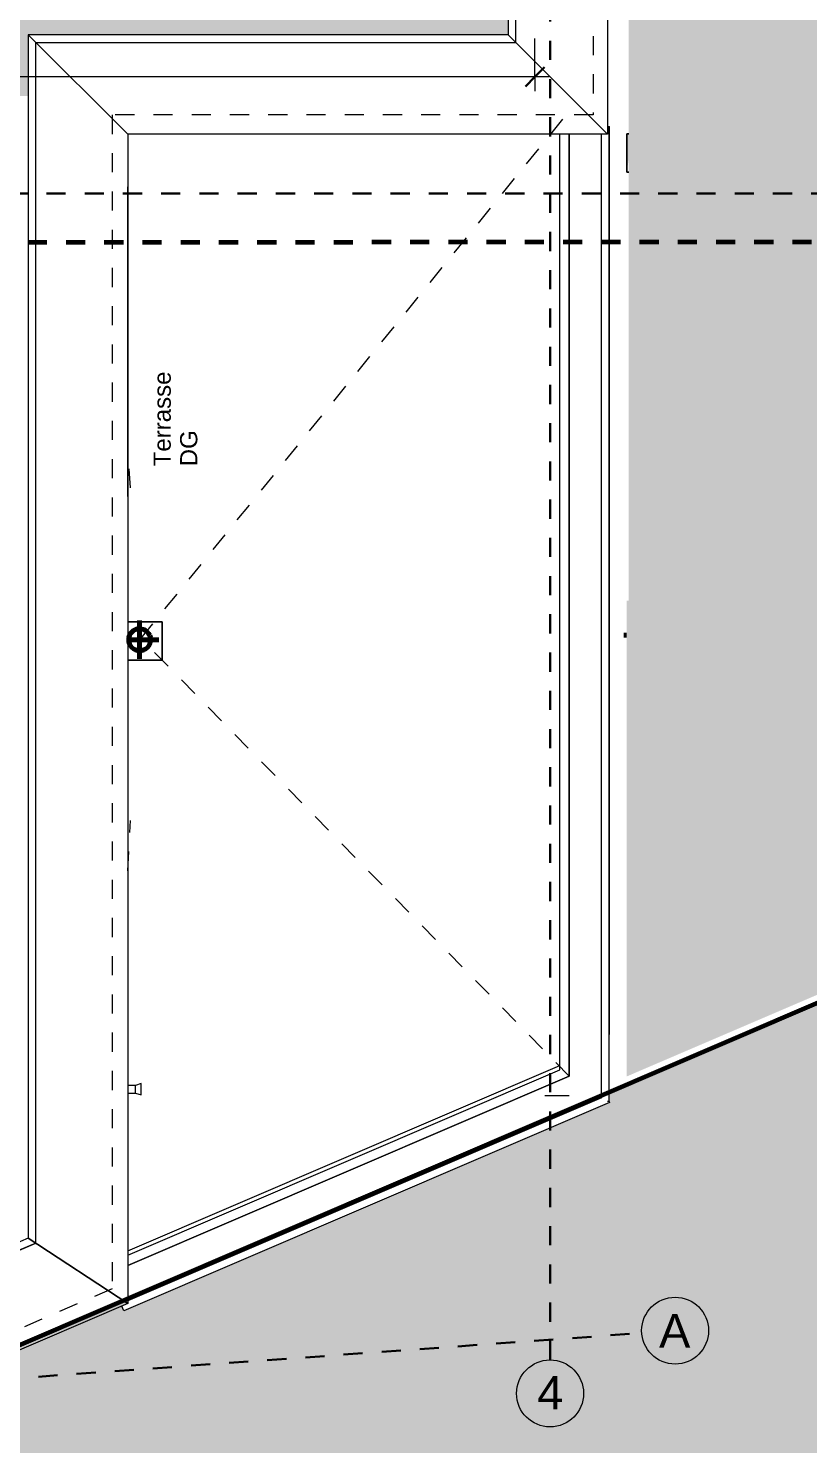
# Model space of a CAD drawing. Header units: metres. Extents: x -67.4 to -27.2, y 43.9 to 89.6.
# Drawn here: x -40.34 to -36.26, y 48.57 to 55.98 of the extents above; entities that cross this region are included whole.
import ezdxf

# ---------------------------------------------------------------- set-up
doc = ezdxf.new("R2010")
doc.units = ezdxf.units.M
for name, pattern in [('Achse', [0.009000000000000001, 0.005, -0.002, 0, -0.002]), ('Strich Punkt Mittel', [0.015875, 0.00635, -0.0047625, 0, -0.0047625]), ('Verdeckt', [0.003, 0.002, -0.001]), ('Verdeckt Unten', [0.005, 0.003, -0.002])]:
    doc.linetypes.add(name, pattern=pattern)
for name, color, linetype, lineweight in [('A-DETL-GENF_', 92, 'Continuous', 13), ('A-DETL-HDLN', 90, 'Verdeckt', 5), ('A-ROOF-PATT', 132, 'Continuous', 13), ('A_2D', 7, 'Continuous', 13), ('A_Bemassung-50_', 4, 'Continuous', 9), ('A_Bemassung_', 4, 'Continuous', 9), ('A_Beschriftung_', 7, 'Continuous', 9), ('A_Decken', 8, 'Continuous', 13), ('A_Durchbruch_', 7, 'Continuous', 5), ('A_Gelaender', 7, 'Continuous', 13), ('A_Grundstuecksgrenze', 5, 'Continuous', 70), ('A_Raeume', 7, 'Continuous', 13), ('A_Raeume_', 7, 'Continuous', 5), ('A_Raster_', 1, 'Continuous', 9), ('A_Waende', 7, 'Continuous', 13), ('G-ANNO-SYMB_', 111, 'Continuous', 9), ('HT_E-Gesamt', 2, 'Continuous', 13), ('M-EQPM', 50, 'Continuous', 5), ('P-PIPE', 3, 'Continuous', 5), ('P-PIPE-CNTR', 3, 'Continuous', 5), ('Text', 250, 'Continuous', 9)]:
    doc.layers.add(name, color=color, linetype=linetype, lineweight=lineweight)
doc.styles.add('Arial', font='arial.ttf', dxfattribs={"height": 0.1749999999999999})
doc.styles.add('Arial_1', font='arial.ttf', dxfattribs={"height": 0.09})
doc.styles.add('Arial_2', font='arial.ttf', dxfattribs={"height": 0.1})
doc.dimstyles.new('WGA-Bemaßung_1', dxfattribs={"dimscale": 0.3048, "dimtxt": 0.102025939995697, "dimasz": 0.3280839895013123, "dimexe": 0.2460629921259842, "dimexo": 0.0625, "dimgap": 0.0410104986876641, "dimtad": 1, "dimdec": 1, "dimlfac": 100, "dimrnd": 0.5, "dimdsep": 46, "dimtxsty": 'Arial_2', "dimblk1": 'OBLIQUE', "dimblk2": 'OBLIQUE', "dimsah": 1, "dimcen": 0.09, "dimdle": 0.2460629921259842, "dimazin": 2, "dimtfac": 1, "dimtdec": 4, "dimtix": 1, "dimtmove": 0, "dimatfit": 3, "dimfxl": 0.6561679790026247, "dimfxlon": 1, "dimtvp": 1, "dimtolj": 1, "dimtzin": 0, "dimarcsym": 2})

# ---------------------------------------------------------------- blocks, each defined once
blk = doc.blocks.new('Typ des oberen Holms - Oberer Geländerholm_Innen_-3751269-263_PP_DDS_BT2')
at = {"layer": 'A_Gelaender', "lineweight": 5}
for p, q in [((-15.21183728769873, 61.09858982271205), (-13.32793706452342, 65.61509615184734)), ((-13.28179055854656, 65.59584777565273), (-15.17837917125096, 61.04892200555678)), ((-15.17837917125096, 61.04892200555676), (-17.69163140430045, 61.02378173425641)), ((-17.67068724847389, 61.07399374186992), (-15.21183728769872, 61.09858982271204))]:
    blk.add_line(p, q, dxfattribs=at)
blk = doc.blocks.new('Typ des oberen Holms - Oberer Geländerholm_Innen_-V3-263_PP_DDS_BT2')
at = {"layer": 'A_Gelaender', "lineweight": 5}
for p, q in [((-15.21183728769872, 61.09858982271204), (-13.32793706452341, 65.61509615184734)), ((-15.17837917125096, 61.04892200555678), (-13.28179055854656, 65.59584777565273)), ((-17.69163140430045, 61.02378173425641), (-15.17837917125096, 61.04892200555678)), ((-17.67068724847389, 61.07399374186992), (-15.21183728769872, 61.09858982271204))]:
    blk.add_line(p, q, dxfattribs=at)
blk = doc.blocks.new('Basiswand _ Attika_BLE_0340_0100 - ___-7440328-263_PP_DDS_BT2')
at = {"layer": 'A_Waende'}
for p, q in [((-4.909778132501207, 85.14757901719688), (-13.09720453688483, 65.51885427181101)), ((-5.589884926664688, 84.86783847562884), (-13.37694506703973, 66.19896103822678)), ((-13.09720453688483, 65.51885427181101), (-13.37694506703973, 66.19896103822678))]:
    blk.add_line(p, q, dxfattribs=at)
blk = doc.blocks.new('Basiswand _ Attika_BLE_0340_0100 - ___-7441324-263_PP_DDS_BT2')
at = {"layer": 'A_Waende'}
for p, q in [((-18.11628939445832, 61.35646005757702), (-19.66745917830152, 61.34094357710366)), ((-18.11628939445832, 61.35646005757702), (-17.76832498340161, 60.83991475916219)), ((-19.74934580423526, 60.82009844298331), (-19.74947376244749, 60.83289032015762)), ((-17.76832498340161, 60.83991475916219), (-19.74934580423526, 60.82009844298331))]:
    blk.add_line(p, q, dxfattribs=at)
blk = doc.blocks.new('Basiswand _ Attika_BLE_0340_0100 - ___-7441424-263_PP_DDS_BT2')
at = {"layer": 'A_Waende'}
for p, q in [((-15.69338708313801, 67.16518256280364), (-18.11628939445832, 61.35646005757703)), ((-15.69338708313801, 67.16518256280364), (-15.41364653340268, 66.48507578822056)), ((-15.41364653340268, 66.48507578822056), (-17.7683249834016, 60.83991475916218)), ((-17.7683249834016, 60.83991475916218), (-18.11628939445832, 61.35646005757702))]:
    blk.add_line(p, q, dxfattribs=at)
blk = doc.blocks.new('Basiswand _ Attika_BLE_0340_0100 - ___-7441724-263_PP_DDS_BT2')
at = {"layer": 'A_Waende'}
for p, q in [((-15.41364653340267, 66.48507578822057), (-15.693387083138, 67.16518256280362)), ((-13.37694506703973, 66.19896103822678), (-15.693387083138, 67.16518256280362)), ((-13.09720453688483, 65.51885427181101), (-15.41364653340267, 66.48507578822057)), ((-13.37694506703973, 66.19896103822678), (-13.09720453688483, 65.51885427181101))]:
    blk.add_line(p, q, dxfattribs=at)
blk = doc.blocks.new('HLS_Rigol - 20x8cm-V16-263_PP_DDS_BT2')
at = {"layer": 'M-EQPM'}
for p, q in [((6.8e-15, -0.1000000000000079), (1.620000000000017, -0.1000000000000131)), ((6e-15, -0.1000000000000084), (1.620000000000017, -0.1000000000000084))]:
    blk.add_line(p, q, dxfattribs=at)
blk = doc.blocks.new('Kemperventil - Standard-10796993-263_PP_DDS_BT2')
at = {"layer": 'HT_E-Gesamt'}
for p, q in [((0.0949999999999091, 0.1899999999999395), (0.1049999999999069, 0.1599999999999377)), ((0.1249999999999926, 0.1899999999999975), (0.0949999999999926, 0.1899999999999975)), ((0.1049999999999069, 0.1599999999999377), (0.1049999999999069, 0.1199999999999511)), ((0.1249999999999924, 0.1599999999999975), (0.1049999999999925, 0.1599999999999975)), ((0.1549999999999926, 0.1899999999999975), (0.1249999999999927, 0.1899999999999975)), ((0.1449999999999925, 0.1599999999999975), (0.1249999999999924, 0.1599999999999975)), ((0.1449999999999064, 0.1599999999999377), (0.1549999999999041, 0.1899999999999395)), ((0.1449999999999064, 0.1199999999999511), (0.1449999999999064, 0.1599999999999377))]:
    blk.add_line(p, q, dxfattribs=at)
blk = doc.blocks.new('Symbol_Schatten - Bodendurchbruch_Schatten-8269585-263_PP_DDS_BT2')
at = {"layer": 'A_2D'}
blk.add_line((-0.0903828583993298, -0.1), (-0.0999999999999821, -0.1), dxfattribs=at)
at = {"layer": 'A_Durchbruch_'}
blk.add_line((-0.0999999999999825, -0.1), (-0.0903828583993302, -0.1), dxfattribs=at)
blk = doc.blocks.new('Symbol_Schatten - Bodendurchbruch_Schatten-V54-263_PP_DDS_BT2')
at = {"layer": 'A-DETL-GENF_'}
blk.add_hatch(color=256, dxfattribs=at).paths.add_polyline_path([(-0.1000000000000293, -0.0999999999999253), (-0.0903808322064949, -0.0326658254451979), (-0.0904503390530888, 0.1000000000000769), (-0.1000000000000293, 0.1000000000000769)])
at = {"layer": 'A_2D'}
for p, q in [((-0.099999999999982, -0.1), (-0.0999999999999821, 0.1)), ((-0.0999999999999821, 0.1), (-0.0903768400798333, 0.1)), ((-0.090382858399334, -0.1), (-0.0999999999999821, -0.1))]:
    blk.add_line(p, q, dxfattribs=at)
at = {"layer": 'A_Durchbruch_'}
for p, q in [((-0.0903768400798297, 0.1), (-0.0999999999999825, 0.1)), ((-0.0999999999999825, 0.1), (-0.0999999999999825, -0.1)), ((-0.0999999999999825, -0.1), (-0.0903828583993345, -0.1))]:
    blk.add_line(p, q, dxfattribs=at)
blk = doc.blocks.new('Symbol_Schatten - Bodendurchbruch_Schatten-V56-263_PP_DDS_BT2')
at = {"layer": 'A_2D'}
for p, q in [((0.099999999999983, 0.1), (0.099999999999983, -0.1)), ((0.099999999999983, -0.1), (-0.0651787141240421, -0.1))]:
    blk.add_line(p, q, dxfattribs=at)
at = {"layer": 'A_Durchbruch_'}
for p, q in [((0.0999999999999825, -0.1), (0.0999999999999825, 0.1)), ((-0.0651787141240426, -0.1), (0.0999999999999825, -0.1))]:
    blk.add_line(p, q, dxfattribs=at)
blk = doc.blocks.new('Symbol_Schatten - Bodendurchbruch_Schatten-V57-263_PP_DDS_BT2')
at = {"layer": 'A_2D'}
for p, q in [((-0.0799969907859049, 0.1), (0.099999999999983, 0.1)), ((0.099999999999983, 0.1), (0.099999999999983, -0.1)), ((0.099999999999983, -0.1), (-0.080003009105405, -0.1))]:
    blk.add_line(p, q, dxfattribs=at)
at = {"layer": 'A_Durchbruch_'}
for p, q in [((0.0999999999999825, 0.1), (-0.0799969907859049, 0.1)), ((0.0999999999999825, -0.1), (0.0999999999999825, 0.1)), ((-0.0800030091054055, -0.1), (0.0999999999999825, -0.1))]:
    blk.add_line(p, q, dxfattribs=at)
blk = doc.blocks.new('Family - ___-3180367-263_PP_DDS_BT2')
at = {"layer": 'A_Grundstuecksgrenze'}
blk.add_line((-19.69424298369726, 60.84374143918859), (-10.38324812708811, 60.93688009582368), dxfattribs=at)
blk = doc.blocks.new('Raster - BS_Achse-112124-263_PP_DDS_BT2')
at = {"layer": 'A_Beschriftung_'}
blk.add_circle((0, 0), 0.0035, dxfattribs=at)
blk = doc.blocks.new('DIMBLOCK46-263_PP_DDS_BT2')
at = {"layer": 'A_Bemassung-50_', "transparency": 16777216}
for p, q in [((-37.68875869570172, 55.72867987359646), (-37.68875267738217, 55.9286798735059)), ((-48.65702461123878, 55.72900992624164), (-48.65702235436896, 55.80400992620769)), ((-48.65702461123878, 55.72900992624164), (-48.6570306295583, 55.52900992633221)), ((-37.61375869573568, 55.72867761672664), (-48.65702461123881, 55.72900992624165)), ((-37.68875869570172, 55.72867987359646), (-37.68876095257154, 55.65367987363043))]:
    blk.add_line(p, q, dxfattribs=at)
at = {"layer": 'A_Bemassung-50_', "lineweight": 35, "transparency": 16777216}
for p, q in [((-48.65702461123881, 55.72900992624165), (-48.70702611579606, 55.67901143084419)), ((-48.65702461123881, 55.72900992624165), (-48.60702310668156, 55.77900842163913)), ((-37.68875869570172, 55.72867987359648), (-37.73876020025897, 55.678681378199)), ((-37.68875869570172, 55.72867987359648), (-37.63875719114447, 55.77867836899396))]:
    blk.add_line(p, q, dxfattribs=at)
at = {"layer": 'A_Bemassung-50_', "color": 0, "transparency": 16777216, "insert": (-43.32671109559171, 55.87117249573193), "char_height": 0.1, "width": 0.3691769397998144, "attachment_point": 1, "rotation": 359.9982758784546, "line_spacing_factor": 0.9417779076525878, "style": 'Arial_2'}
blk.add_mtext('1097', dxfattribs=at)
blk = doc.blocks.new('_Oblique')
at = {"color": 0, "linetype": 'ByBlock', "lineweight": -2}
blk.add_line((-0.5, -0.5), (0.5, 0.5), dxfattribs=at)

msp = doc.modelspace()

# ---------------------------------------------------------------- hatches: boundary and pattern name
at = {"layer": 'A-DETL-GENF_'}
h = msp.add_hatch(color=7, dxfattribs=at)
h.paths.add_polyline_path([(-37.20939648856807, 50.49971854041249), (-33.03213126061613, 52.29076662903806), (-32.30059223328661, 52.59006480673209), (-32.30059223328661, 86.28559918778082), (-40.32624702273137, 86.28559918778083), (-51.754262017539, 83.53163357786947), (-52.98249466190043, 83.43987060911553), (-37.29984410950533, 83.4393986931076), (-37.30004665490915, 76.70843654205444), (-35.34812738202427, 76.70837780568503), (-35.34834705068727, 72.56837780755944), (-36.64543947165724, 72.56837780755943), (-36.64553456110529, 69.4084168434348), (-35.34834705068726, 69.40837780899012), (-35.34855167355136, 66.24786675526478), (-36.84314914070343, 66.24791173009045), (-36.84325865873971, 62.60842279019009), (-35.34855167355137, 62.6083778120688), (-35.34864616116801, 59.4683778134905), (-37.19794065400096, 59.46837781349048), (-37.19813564922969, 52.98832208511939), (-37.20939648856807, 52.98832208511937), (-37.20939648856807, 50.51060050422915)])
h.paths.add_polyline_path([(-34.77746304923293, 63.97162490425422), (-35.29755665437695, 63.97164055470176), (-35.03750202658119, 64.23167953205), (-34.90643674533632, 64.10060636264032)])
msp.add_hatch(color=253, dxfattribs=at).paths.add_polyline_path([(-54.23790899218909, 44.73332061220157), (-32.30059223328661, 44.73332061220157), (-32.30059223328661, 52.54684605451265), (-33.05947873891299, 52.23597778495174), (-37.2999325228121, 50.41736788489544), (-37.29990617651376, 50.36834161029948), (-37.29787943599249, 50.36361585822254), (-39.83903924694035, 49.27378476340854), (-39.84972831222932, 49.29870846329024), (-39.8188297819171, 49.3119599632444), (-39.8188297819171, 49.33708456474073), (-41.59781286298933, 48.5741293698144), (-54.35294769097037, 47.6518594476088), (-54.44900091571887, 47.65186128482283), (-54.34900174768698, 46.26927499235583)])
at = {"layer": 'A-ROOF-PATT', "lineweight": 5}
h = msp.add_hatch(dxfattribs=at)
h.set_pattern_fill('FP_3', color=256, style=0, pattern_type=2)
h.set_pattern_definition([(228.018, (0.17441, 0.254), (-2.031452812320627, -2.28580837467068), [0.03417, -3.383]), (184.9709999999999, (0.15155, 0.2286), (3.047451062217622, 0.254021698657195), [0.05863, -5.803999999999999]), (132.5049999999999, (0.09315, 0.22352), (2.5397709538252, -2.794276804846977), [0.04134, -4.092999999999999]), (267.274, (-0.00589, 0.16002), (0.2539551052573655, 5.079670139971071), [0.0534, -5.287]), (292.83, (-0.00843, 0.10668), (-1.26981526883109, 3.048101862707909), [0.05236, -5.183999999999999]), (357.273, (0.01188, 0.05842), (-5.078666839278993, 0.2539961850263132), [0.05339, -5.285999999999999]), (37.7, (0.06521, 0.05588), (-3.301035371956894, -2.539778339282663), [0.07061, -6.989999999999999]), (72.259, (0.12108, 0.09906), (1.777636831078442, 5.588076306359228), [0.06667, -6.599999999999999]), (121.425, (0.1414, 0.16256), (-2.031672081906251, 3.302057315251011), [0.05358, -5.303999999999999]), (175.235, (0.11346, 0.20828), (2.793553401306497, -0.2540259477866344), [0.06116, -2.996999999999999]), (222.403, (0.05251, 0.21336), (-3.047132537770125, -2.793744032613329), [0.0791, -7.831]), (138.808, (0.24552, 0.15748), (-1.777352168496178, 1.523768683639984), [0.027, -2.673]), (171.468, (0.2252, 0.17526), (3.301173319911575, -0.5079492745382993), [0.05136, -5.083999999999999]), (225.006, (0.17441, 0.18288), (5.3855963024e-06, -0.2539998276987513), [0.03592, -0.32326]), (203.203, (0.15663, 0.21336), (1.269569377934874, 0.507931902040082), [0.01934, -1.915]), (291.797, (0.13886, 0.20574), (-0.253942868138084, 0.7620055102962207), [0.02736, -1.34]), (30.96900000000001, (0.14901, 0.18034), (0.7618479820531285, 0.5080056577850054), [0.04443, -1.435999999999999]), (161.562, (0.18711, 0.2032), (0.5078988633207393, -0.2539958909854667), [0.03212, -0.7709500000000001]), (16.393, (-0.00843, 0.20574), (2.53918849895104, 0.761923956635283), [0.045, -4.455]), (70.35, (0.03474, 0.21844), (-1.015826575977227, -2.794121882441491), [0.03776, -3.737999999999999]), (293.1939999999999, (0.18711, 0.254), (-0.5077324722829966, 1.26964914802846), [0.03869, -1.895999999999999]), (343.607, (0.20234, 0.21844), (-2.53918849895104, 0.761923956635283), [0.045, -4.454999999999999]), (339.44, (-0.00843, 0.04826), (-1.26948803086332, 0.5079104373752994), [0.0434, -2.125999999999999]), (294.771, (0.0322, 0.03302), (-1.269780433853491, 2.794053213058555), [0.03637, -3.6]), (66.806, (0.18965, 0), (0.5077324722829966, 1.26964914802846), [0.03869, -1.895999999999999]), (17.357, (0.20488, 0.03556), (-3.301239956404759, -1.015952889034082), [0.04257, -4.213999999999998]), (69.448, (0.06521, 0), (-0.5077238149176077, -1.269562446737265), [0.0217, -2.148]), (101.3079999999999, (0.17441, 0), (-0.2539361298477379, 1.015929368587183), [0.01295, -1.281999999999999]), (165.9609999999999, (0.17187, 0.0127), (0.7618503876783234, -0.2539981316749956), [0.05235, -0.99472]), (186.01, (0.12108, 0.0254), (2.539364770598961, 0.2539826488972947), [0.04852, -4.802999999999999]), (303.685, (0.14901, 0.15748), (-0.2539467439983531, 0.5079974875062228), [0.03663, -0.8791200000000001]), (353.1559999999999, (0.16933, 0.127), (4.317226917940618, -0.5079985699871014), [0.06394, -6.329999999999999]), (60.95, (0.23282, 0.11938), (-1.01601928201605, -1.778374940070734), [0.02615, -2.588999999999999]), (90, (0.24552, 0.14224), (-0.25395, 0.254), [0.01524, -0.23876]), (120.251, (0.116, 0.03302), (1.015969229759193, -1.778326371221691), [0.03528, -3.492999999999999]), (48.018, (0.09823, 0.0635), (2.031452812320627, 2.28580837467068), [0.06834, -3.348999999999999]), (0, (0.14394, 0.1143), (0.25395, 0.254), [0.06603, -0.18792]), (325.299, (0.20996, 0.1143), (-2.539472866228976, 1.778014478368156), [0.04016, -3.975]), (254.058, (0.24298, 0.09144), (-0.2540348295487279, -1.016312904462079), [0.03698, -1.811999999999999]), (207.651, (0.23282, 0.05588), (-4.825247104223682, -2.54014056447295), [0.06021, -5.959999999999999]), (175.425, (0.17949, 0.02794), (-3.301258424702109, 0.2540008469146286), [0.06369, -6.304999999999999])])
h.paths.add_polyline_path([(-40.33863969533702, 55.6288999491309), (-40.3386300768728, 55.94853948368242), (-37.82875206106789, 55.94853948368242), (-37.82875206334368, 56.36058273940163), (-39.48226627499145, 58.0144370553604), (-39.48228354739612, 57.4404427680928), (-40.58283839718306, 57.44047588558262), (-40.58283839718306, 59.11523554955454), (-40.77205898926617, 59.30449506161707), (-41.47292872770311, 58.60376945439738), (-41.47296373225811, 57.44050267083824), (-42.57351858204508, 57.44053578832807), (-42.57351858204509, 57.50340593220522), (-43.88374908895982, 56.19344486924926), (-43.88379946390316, 55.70356287851508), (-44.37368145787232, 55.70356287851507), (-44.37368145787234, 55.62961607438546), (-40.33881946687737, 55.62889998103614)])

# ---------------------------------------------------------------- linework, layer by layer
at = {"layer": 'A-DETL-HDLN'}
for p, q in [((-39.74997635350074, 52.79051652689907), (-37.50891597976211, 55.54852744722439)), ((-37.5089159797621, 50.50183456400359), (-39.74997635350074, 52.79051652689907))]:
    msp.add_line(p, q, dxfattribs=at)
at = {"layer": 'A_2D', "linetype": 'Verdeckt'}
for p, q in [((-37.38310402990067, 76.54216080037584), (-37.38373634698648, 55.52908278578608)), ((-39.90027535789884, 55.52915851246508), (-39.90046010525521, 49.38965872882838)), ((-37.38373634698648, 55.52908278578608), (-39.90027535789884, 55.52915851246508)), ((-39.90046010525521, 49.38965872882838), (-41.62977109962112, 48.63991309842664))]:
    msp.add_line(p, q, dxfattribs=at)
at = {"layer": 'A_2D'}
msp.add_line((-33.04016018093772, 52.24426296445814), (-41.59781286298936, 48.57412936981434), dxfattribs=at)
at = {"layer": 'A_2D', "lineweight": 5}
msp.add_line((-37.50891906202593, 50.39940496954681), (-37.63770616111781, 50.39940884495635), dxfattribs=at)
at = {"layer": 'A_Decken', "linetype": 'Verdeckt Unten'}
for p, q in [((-39.80390422326719, 53.57886123541589), (-39.81830146813652, 53.78932739807188)), ((-39.81876164807732, 51.57617473998612), (-39.80390422326724, 51.83846905600059))]:
    msp.add_line(p, q, dxfattribs=at)
at = {"layer": 'A_Decken'}
msp.add_line((-39.81882149505527, 49.58734786126368), (-37.55891433308641, 50.55655770233537), dxfattribs=at)
at = {"layer": 'A_Raeume', "color": 8, "linetype": 'Verdeckt'}
for p, q in [((-37.78875326865748, 55.90846275787753), (-37.78814135387148, 76.21629729013873)), ((-40.29882026034155, 49.62838691440818), (-40.29863128055435, 55.90853828003655)), ((-40.29863128055435, 55.90853828003655), (-37.78875326865748, 55.90846275787753)), ((-40.29882026034192, 49.62838691440801), (-41.75489670372974, 49.00391718306975))]:
    msp.add_line(p, q, dxfattribs=at)
at = {"layer": 'A_Raeume_', "flags": 128}
msp.add_lwpolyline([(-41.00814218916253, 76.21639418510794), (-41.0080169143488, 80.3795102765655), (-50.47801691006013, 80.37979524399366), (-50.47816084502086, 75.5965676376213), (-51.64239263749816, 75.60953903734001), (-51.66118997019502, 48.31080316162265), (-41.7548967037298, 49.0039171830698), (-40.29882026034161, 49.62838691440825), (-40.2986312805544, 55.90853828003661), (-37.78875326865753, 55.9084627578776), (-37.78814135387155, 76.21629729013884)], close=True, dxfattribs=at)
at = {"layer": 'A_Raster_', "linetype": 'Strich Punkt Mittel', "lineweight": 35}
for p, q in [((-37.60945193973475, 49.01724705410288), (-37.60834298483631, 85.86989000567834)), ((-56.24362068729505, 55.11890657468542), (-31.56664609144225, 55.11816400509407)), ((-56.24384166248534, 47.77548823274463), (-37.12988603845452, 49.15796548999533))]:
    msp.add_line(p, q, dxfattribs=at)
at = {"layer": 'A_Waende'}
for p, q in [((-37.33993252281206, 50.38910392004055), (-37.33993252281206, 55.42844924784712)), ((-37.30876652710966, 55.46844896524524), (-37.29993252281205, 55.46844896524526)), ((-37.29993252281204, 55.46845430320272), (-37.29793084685339, 55.46845430320271)), ((-37.29993252281206, 50.36844896524525), (-37.29993252281205, 55.46844896524526)), ((-37.29793084685339, 50.71987422687303), (-37.29793084685339, 55.46845430320271)), ((-33.03982260812948, 52.24440773982472), (-37.29993252281206, 50.41736788489535)), ((-37.29793084685339, 50.71987422687303), (-37.29993252281206, 50.71987422687303)), ((-37.33993252281206, 50.38910392004055), (-39.81882936016288, 49.32597564194406)), ((-37.29787943599245, 50.36361585822248), (-39.8390392469403, 49.27378476340848)), ((-37.29993252281206, 50.36844896524525), (-37.30859983697943, 50.36844896524525)), ((-37.29995221799352, 50.36844896524525), (-37.29787943599245, 50.36361585822248)), ((-39.8390392469403, 49.27378476340848), (-39.84972831222926, 49.29870846329016))]:
    msp.add_line(p, q, dxfattribs=at)
at = {"layer": 'G-ANNO-SYMB_', "linetype": 'Achse', "lineweight": 70}
msp.add_line((-46.74130913063473, 54.86032764496234), (-35.18350680084901, 54.86655786983016), dxfattribs=at)
at = {"layer": 'P-PIPE', "color": 150, "lineweight": 100}
for radius, start, end in [(0.0571499999999846, 112.6399999999954, 202.6399999999958), (0.0571499999999912, 22.64000000000136, 112.639999999994), (0.0571499999999901, 202.6399999999954, 292.6400000000058), (0.0571499999999966, 292.6400000000045, 22.64000000000097)]:
    msp.add_arc((-39.75651345597525, 52.7844611932319), radius, start, end, dxfattribs=at)
at = {"layer": 'P-PIPE-CNTR', "color": 150, "lineweight": 100}
for p, q in [((-39.75651345597524, 52.6844611932319), (-39.75651345597524, 52.88446119323191)), ((-39.8187252888077, 52.78446119323191), (-39.65651345597524, 52.7844611932319)), ((-37.22373203308767, 52.8076489999933), (-37.20939648856802, 52.80764899999332))]:
    msp.add_line(p, q, dxfattribs=at)

# ---------------------------------------------------------------- block references
at = {"layer": 'A_2D'}
for name, p in [('Symbol_Schatten - Bodendurchbruch_Schatten-V54-263_PP_DDS_BT2', (-37.1076853101766, 55.33083027100476)), ('Symbol_Schatten - Bodendurchbruch_Schatten-8269585-263_PP_DDS_BT2', (-37.1076853101766, 55.33083027100476)), ('Symbol_Schatten - Bodendurchbruch_Schatten-V57-263_PP_DDS_BT2', (-39.73872550914312, 52.77714084140219)), ('Symbol_Schatten - Bodendurchbruch_Schatten-V56-263_PP_DDS_BT2', (-39.73872550914312, 52.77714084140219))]:
    msp.add_blockref(name, p, dxfattribs=at)
at = {"layer": 'A_Beschriftung_', "xscale": 49.99999999999998, "yscale": 49.99999999999998, "zscale": 49.99999999999998}
for p, rotation in [((-36.95534199452841, 49.17058993968341), 274.1368945284542), ((-37.60945720576428, 48.84224705418208), 359.9982758785824)]:
    msp.add_blockref('Raster - BS_Achse-112124-263_PP_DDS_BT2', p, dxfattribs=dict(at, rotation=rotation))
at = {"layer": 'A_Gelaender', "lineweight": 5, "rotation": 22.64000000000043}
for name in ['Typ des oberen Holms - Oberer Geländerholm_Innen_-3751269-263_PP_DDS_BT2', 'Typ des oberen Holms - Oberer Geländerholm_Innen_-V3-263_PP_DDS_BT2']:
    msp.add_blockref(name, (0, 0), dxfattribs=at)
at = {"layer": 'A_Grundstuecksgrenze', "rotation": 22.64000000000043}
msp.add_blockref('Family - ___-3180367-263_PP_DDS_BT2', (0, 0), dxfattribs=at)
at = {"layer": 'A_Waende', "rotation": 22.64000000000043}
for name in ['Basiswand _ Attika_BLE_0340_0100 - ___-7440328-263_PP_DDS_BT2', 'Basiswand _ Attika_BLE_0340_0100 - ___-7441724-263_PP_DDS_BT2', 'Basiswand _ Attika_BLE_0340_0100 - ___-7441424-263_PP_DDS_BT2', 'Basiswand _ Attika_BLE_0340_0100 - ___-7441324-263_PP_DDS_BT2']:
    msp.add_blockref(name, (0, 0), dxfattribs=at)
at = {"layer": 'HT_E-Gesamt', "rotation": 269.9982758784648}
msp.add_blockref('Kemperventil - Standard-10796993-263_PP_DDS_BT2', (-39.93879227076432, 50.55852744948394), dxfattribs=at)
at = {"layer": 'M-EQPM', "rotation": 89.99827587846501}
msp.add_blockref('HLS_Rigol - 20x8cm-V16-263_PP_DDS_BT2', (-39.91830916565271, 53.53352605992149), dxfattribs=at)

# ---------------------------------------------------------------- texts
at = {"layer": 'A_Beschriftung_', "attachment_point": 1, "style": 'Arial'}
for s, insert, char_height, width in [('A', (-37.03902795763755, 49.25723664019725), 0.1749999999999998, 0.2004218749999998), ('4', (-37.67666221057822, 48.93318133463377), 0.1749999999999999, 0.1683543749999999)]:
    msp.add_mtext(s, dxfattribs=dict(at, insert=insert, char_height=char_height, width=width))
at = {"layer": 'Text', "color": 7, "char_height": 0.09, "attachment_point": 1, "rotation": 90, "style": 'Arial_1'}
for s, insert, width in [('Terrasse', (-39.68361209992876, 53.69135131253813), 0.5732065625000001), ('DG', (-39.54470584992876, 53.69135131253814), 0.2244725)]:
    msp.add_mtext(s, dxfattribs=dict(at, insert=insert, width=width))

# ---------------------------------------------------------------- dimensions: what is measured, and where the dimension line sits
at = {"layer": 'A_Bemassung_'}
dim = msp.add_linear_dim(base=(-48.65702461123877, 55.72900992624163), p1=(-37.68875267738217, 55.9286798735059), p2=(-48.6570306295583, 55.52900992633221), angle=359.9982758784546, dimstyle='WGA-Bemaßung_1', override={"dimpost": '<>', "dimfxl": 10.97555726616498}, dxfattribs=at)
dim.commit()
dim.dimension.update_dxf_attribs({"geometry": 'DIMBLOCK46-263_PP_DDS_BT2', "text_midpoint": (-43.17288974092956, 55.79240219895963)})

doc.saveas('drawing.dxf')
